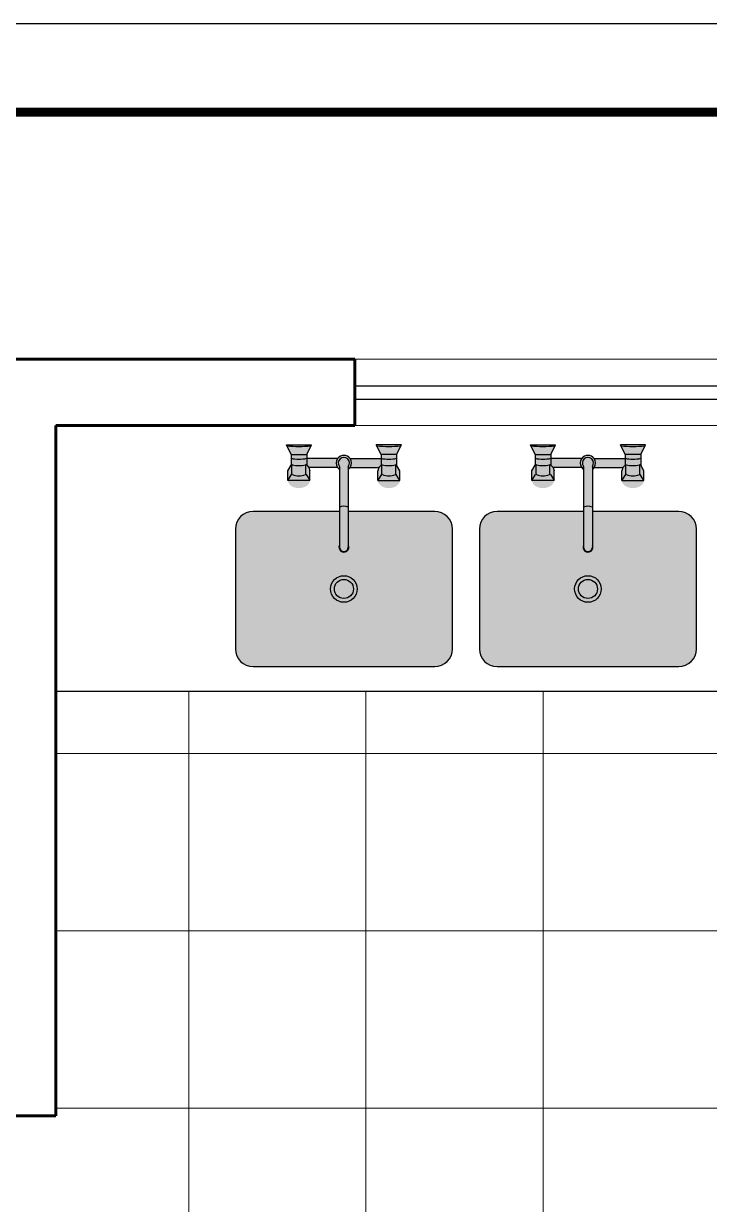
# Model space of a CAD drawing. Header units: millimetres. Extents: x 1127 to 14330, y -137 to 7568.
# Drawn here: x 10421.2 to 10498.6, y 4240.1 to 4373.3 of the extents above; entities that cross this region are included whole.
import ezdxf

# ---------------------------------------------------------------- set-up
doc = ezdxf.new("R2010")
doc.units = ezdxf.units.MM
doc.header["$LTSCALE"] = 0.01
for name, color, linetype, lineweight in [('0.05', 8, 'Continuous', 5), ('0.13', 6, 'Continuous', 13), ('0.60', 4, 'Continuous', 60)]:
    doc.layers.add(name, color=color, linetype=linetype, lineweight=lineweight)
doc.layers.add('HAC_MOB', color=61, linetype='Continuous')
doc.layers.add('LAY', color=8, linetype='Continuous')

# ---------------------------------------------------------------- blocks, each defined once
blk = doc.blocks.new('-Cuba Cozinha 2')
at = {"layer": 'HAC_MOB'}
h = blk.add_hatch(color=254, dxfattribs=at)
h.set_gradient(color1=(208, 202, 200), one_color=1, tint=1, name='CYLINDER')
h.paths.add_polyline_path([(-7.65948349650489, -5.664290036693274), (-7.687862036819752, -5.512033260014505), (-7.73492031862861, -5.362095596743529), (-7.800301320295148, -5.215614593535065), (-7.883509009432601, -5.073701572058781), (-7.963829168260872, -4.962481004004076), (-8.055105936596192, -4.855546660337495), (-8.156881855232314, -4.753434472579102), (-8.268646845562216, -4.656656204628234), (-8.389840765970348, -4.565696888043021), (-8.389840765970348, -3.073701572102436), (-8.389840765970348, -3.01506062491535, -0.1091802435390776), (-11.91015923398436, -3.015060624902617), (-11.91015923398436, -4.565696888043021), (-12.16748222768138, -4.776515991346969), (-12.37458451595467, -5.01325330913096), (-12.526310750834, -5.270015795591462), (-12.61888404720003, -5.540411923218926), (-12.64999999997735, -5.817710785478994), (-12.64914374801219, -8.024064917926808), (-12.62281411916547, -7.718626666748605), (-12.52199308659829, -7.420999558897165), (-12.34971779743273, -7.140149355669564), (-12.11117789693299, -6.884536428486172), (-11.8135591735504, -6.661860881433313), (-11.81355919611133, -6.661860895617792, -0.259508425050862), (-11.61932888030651, -6.651476917417313, -2.686011176809625e-06), (-11.61936121232611, -6.651461130708412, 0.2310932225649285), (-8.680704940146825, -6.651493430514165, -0.2595583666659516), (-8.48644098122486, -6.661860766254904), (-8.196964816217132, -6.877311546757483), (-7.962839618336147, -7.123954584174498), (-7.790700531969833, -7.394799922034508), (-7.685426135181388, -7.682171557498805), (-7.649999999962802, -7.977925117484119), (-7.649999999962802, -5.817710785480813)])
h.paths.add_polyline_path([(-8.389840765970348, -2.154689034410694), (-11.91015923398436, -2.154689034410694), (-11.91015923398436, -3.015060624902617, 0.1091802435390776), (-8.389840765970348, -3.01506062491535)])
h.paths.add_polyline_path([(-7.419330325644751, -0.2105412039836665, -0.04912480072809544), (-12.88066971094531, -0.2105411968877888), (-11.91015923398436, -2.154689034410694), (-8.389840798522982, -2.154689034410694)])
h.paths.add_polyline_path([(-7.314229034743676, 3.339664544910192e-09), (-12.98577099502791, -3.339664544910192e-09), (-12.88066971094577, -0.2105411968877888, 0.04912480072809749), (-7.419330325644751, -0.2105412039836665)])
h = blk.add_hatch(color=254, dxfattribs=at)
h.set_gradient(color1=(208, 202, 200), one_color=1, tint=1, name='CYLINDER')
h.paths.add_polyline_path([(7.659483496596749, -5.664290036693274), (7.687862036912065, -5.512033260014505), (7.734920318720469, -5.362095596743529), (7.800301320387007, -5.215614593535065), (7.88350900952446, -5.073701572058781), (7.963829168352731, -4.962481004004076), (8.055105936688506, -4.855546660335676), (8.156881855324173, -4.753434472579102), (8.26864684565453, -4.656656204628234), (8.389840766062207, -4.565696888043021), (8.389840766062207, -3.073701572102436), (8.389840766062207, -3.01506062491535, 0.1091802435390776), (11.91015923407622, -3.015060624902617), (11.91015923407622, -4.565696888043021), (12.16748222777323, -4.776515991346969), (12.37458451604698, -5.01325330913096), (12.52631075092631, -5.270015795591462), (12.61888404729189, -5.540411923218926), (12.65000000006921, -5.817710785478994), (12.64914374810405, -8.024064917926808), (12.62281411925733, -7.718626666748605), (12.52199308669014, -7.420999558897165), (12.34971779752459, -7.140149355669564), (12.1111778970253, -6.884536428486172), (11.81355917364272, -6.661860881433313), (11.81355919620364, -6.661860895615973, 0.259508425050862), (11.61932888039837, -6.651476917417313, 2.686011176809625e-06), (11.61936121241797, -6.651461130708412, -0.2310932225649285), (8.680704940238684, -6.651493430514165, 0.2595583666659516), (8.486440981317173, -6.661860766254904), (8.196964816308991, -6.877311546755664), (7.962839618428461, -7.123954584174498), (7.790700532061692, -7.394799922032689), (7.685426135273246, -7.682171557498805), (7.650000000054661, -7.977925117484119), (7.650000000054661, -5.817710785480813)])
h.paths.add_polyline_path([(8.389840766062207, -2.154689034410694), (11.91015923407622, -2.154689034410694), (11.91015923407622, -3.015060624902617, -0.1091802435390776), (8.389840766062207, -3.01506062491535)])
h.paths.add_polyline_path([(7.41933032573661, -0.2105412039836665, 0.04912480072809544), (12.88066971103717, -0.2105411968877888), (11.91015923407622, -2.154689034410694), (8.389840798614841, -2.154689034410694)])
h.paths.add_polyline_path([(7.314229034835535, 3.339664544910192e-09), (12.98577099511976, -3.339664544910192e-09), (12.88066971103763, -0.2105411968877888, -0.04912480072809749), (7.41933032573661, -0.2105412039836665)])
h = blk.add_hatch(color=254, dxfattribs=at)
h.set_gradient(color1=(208, 202, 200), one_color=1, tint=1, name='SPHERICAL')
edge = h.paths.add_edge_path()
edge.add_arc((4.592948243953288e-11, -4.07370157213154), 1.264687934917674, 322.2518082959509, 577.7481917040491)
edge.add_line((-0.9999999999540705, -4.847933819410173), (-0.9999999999540705, -5.479864833039528))
edge.add_arc((4.592948243953288e-11, -4.07370157213154), 1.725484023791068, 215.4186991826821, 234.5812755641855, ccw=False)
edge.add_arc((4.592948243953288e-11, -4.07370157213154), 1.725484023791068, 144.5813008361754, 215.4186991826821, ccw=False)
edge.add_arc((4.592948243953288e-11, -4.07370157213154), 1.725484023791068, 35.41869916382461, 144.5813008361754, ccw=False)
edge.add_arc((4.592948243953288e-11, -4.07370157213154), 1.725484023791068, -35.418699182682076, 35.41869916382461, ccw=False)
edge.add_arc((4.592948243953288e-11, -4.07370157213154), 1.725484023791068, 305.4187244358145, 324.58130081731787, ccw=False)
edge.add_line((1.000000000045929, -5.479864833039755), (1.000000000045929, -4.8479338194104))
h = blk.add_hatch(color=254, dxfattribs=at)
h.set_gradient(color1=(208, 202, 200), rotation=90.00000000000003, one_color=1, tint=1, name='CYLINDER')
h.paths.add_polyline_path([(-1.406163260924586, -3.0737015722043), (-8.389840765970348, -3.073701572102436), (-8.389840765970348, -4.565696888043021), (-8.268646845560852, -4.656656204630053), (-8.15688185522913, -4.753434472580921), (-8.055105936593009, -4.855546660337495), (-7.963829168263146, -4.962481004004076), (-7.883509009433965, -5.073701572058781), (-1.406163260603989, -5.07370157250989, -0.3193207629319904)])
h.paths.add_polyline_path([(8.389840766062207, -3.073701572102436), (1.406163261016445, -3.0737015722043, -0.3193207629319906), (1.406163260695848, -5.07370157250989), (7.883509009525824, -5.073701572058781), (7.963829168354096, -4.962481004004076), (8.055105936685777, -4.855546660335676), (8.156881855322354, -4.753434472579102), (8.268646845655894, -4.656656204626415), (8.389840766062207, -4.565696888043021)])
h = blk.add_hatch(color=254, dxfattribs=at)
h.set_gradient(color1=(208, 202, 200), one_color=1, tint=1, name='CYLINDER')
h.paths.add_polyline_path([(1.000000000045929, -5.479864833039755), (1.000000000045929, -4.847933819410173, 2.038920182196428), (-0.9999999999540705, -4.847933819410173), (-0.9999999999540705, -5.479864833039755), (-0.9999999999395186, -14.0582288222613, -0.2257677528489441), (1.000000000060481, -14.05822882269058)])
h.paths.add_polyline_path([(1.000000000075033, -22.57992294409632), (1.000000000060481, -14.05822882269058, 0.2257677528489441), (-0.9999999999395186, -14.0582288222613), (-0.9999999999249667, -22.57992294412543), (-0.9999999999249667, -23.07370157213154, 1), (1.000000000075033, -23.07370157213154)])
h.paths.add_polyline_path([(-0.9999999999249667, -23.07370157213154), (-0.9999999999249667, -22.57992294412543, 1.609044216836629), (1.000000000075033, -22.57992294410724), (1.000000000075033, -23.07370157213154, -1)])
h = blk.add_hatch(color=254, dxfattribs=at)
h.set_gradient(color1=(208, 202, 200), one_color=1, tint=1, name='SPHERICAL')
h.paths.add_polyline_path([(-8.447572998060423, -7.819864384326138), (-8.672633596140258, -7.642393699912645), (-8.958177748380876, -7.493420896607859), (-9.292515243648722, -7.379044938534207), (-9.661958265566682, -7.303948390814185), (-10.0513817734427, -7.271205714954704), (-10.44484272310774, -7.282157399931748), (-10.82623277704852, -7.336355082523369), (-11.17993778161781, -7.431579903153761), (-11.49147701241372, -7.56393334655877), (-11.74809601669858, -7.727996847206668), (-11.93928878228871, -7.917053626057168), (-12.05722785492026, -8.123363676386361), (-12.0970847950498, -8.338480640501075), (-12.05722785492026, -8.553597604615788), (-11.93928878228826, -8.759907654959534), (-11.74809601669904, -8.948964433810033), (-11.49147701241463, -9.11302793444338), (-11.17993778161826, -9.245381377848389), (-10.82623277704715, -9.340606198493333), (-10.44484272310956, -9.394803881084954), (-10.05138177344406, -9.405755566047446), (-9.661958265567137, -9.373012890202517), (-9.292515243648722, -9.297916342482495), (-8.958177748381786, -9.183540384394291), (-8.672633596140713, -9.034567581104056), (-8.447572998059968, -8.857096896688745), (-8.292209961449316, -8.658394001795386), (-8.21290506730793, -8.446593816297536), (-8.21290506730793, -8.230367464719166), (-8.292209961448862, -8.018567279206763)], flags=0)
h.paths.add_polyline_path([(-12.0970847950498, -8.338480640501075), (-12.05722785492026, -8.123363676386361), (-11.93928878228826, -7.917053626057168), (-11.74809601669904, -7.727996847206668), (-11.49147701241372, -7.56393334655877), (-11.17993778161826, -7.431579903153761), (-10.82623277704761, -7.336355082523369), (-10.44484272310865, -7.282157399931748), (-10.05138177344406, -7.271205714954704), (-9.661958265567137, -7.303948390814185), (-9.292515243648722, -7.379044938534207), (-8.958177748381331, -7.493420896607859), (-8.672633596140713, -7.642393699912645), (-8.447572998059968, -7.819864384327957), (-8.292209961449316, -8.018567279206763), (-8.21290506730793, -8.230367464719166), (-8.21290506730793, -8.446593816297536), (-8.292209961449316, -8.658394001795386), (-8.447572998059968, -8.857096896688745), (-8.672633596140713, -9.034567581104056), (-8.958177748381331, -9.183540384394291), (-9.292515243648722, -9.297916342482495), (-9.661958265567137, -9.373012890202517), (-10.05138177344406, -9.405755566047446), (-10.44484272310865, -9.394803881084954), (-10.82623277704761, -9.340606198493333), (-11.17993778161826, -9.245381377848389), (-11.49147701241372, -9.11302793444338), (-11.74809601669904, -8.948964433810033), (-11.93928878228826, -8.759907654959534), (-12.05722785492026, -8.553597604615788)], flags=16)
edge = h.paths.add_edge_path()
edge.add_line((-12.64914374801219, -8.024064917924989), (-12.62281411916547, -7.718626666748605))
edge.add_line((-12.62281411916547, -7.718626666748605), (-12.52199308659829, -7.420999558897165))
edge.add_line((-12.52199308659829, -7.420999558897165), (-12.34971779743273, -7.140149355669564))
edge.add_line((-12.34971779743273, -7.140149355669564), (-12.11117789693299, -6.884536428486172))
edge.add_line((-12.11117789693299, -6.884536428486172), (-11.81355919495172, -6.661860897445877))
edge.add_line((-11.81355919495172, -6.661860897445877), (-12.64914374801219, -8.024064917924989))
edge.add_line((-7.650856251942514, -8.024064917954092), (-7.703830409196144, -8.341819580025913))
edge.add_line((-7.703830409196144, -8.341819580025913), (-7.837360639282906, -8.647590645814489))
edge.add_line((-7.837360639282906, -8.647590645814489), (-8.047049589321887, -8.93130861059035))
edge.add_line((-8.047049589321887, -8.93130861059035), (-8.325991884293671, -9.183630211664422))
edge.add_line((-8.325991884293671, -9.183630211664422), (-8.665001531580401, -9.396246116237307))
edge.add_line((-8.665001531580401, -9.396246116237307), (-9.052914429584689, -9.562154560240742))
edge.add_line((-9.052914429584689, -9.562154560240742), (-9.476956018535475, -9.675891927116027))
edge.add_line((-9.476956018535475, -9.675891927116027), (-9.923161966069074, -9.733712672976253))
edge.add_line((-9.923161966069074, -9.733712672976253), (-10.37683803392929, -9.733712672961701))
edge.add_line((-10.37683803392929, -9.733712672961701), (-10.82304398143378, -9.675891927116027))
edge.add_line((-10.82304398143378, -9.675891927116027), (-11.24708557038457, -9.562154560240742))
edge.add_line((-11.24708557038457, -9.562154560240742), (-11.63499846838886, -9.396246116208204))
edge.add_line((-11.63499846838886, -9.396246116208204), (-11.97400811567559, -9.18363021164987))
edge.add_line((-11.97400811567559, -9.18363021164987), (-12.25295041064737, -8.931308610561246))
edge.add_line((-12.25295041064737, -8.931308610561246), (-12.46263936065725, -8.647590645785385))
edge.add_line((-12.46263936065725, -8.647590645785385), (-12.59616959075856, -8.341819579996809))
edge.add_line((-12.59616959075856, -8.341819579996809), (-12.64914374801219, -8.024064917924989))
edge.add_line((-12.64914374801219, -8.024064917924989), (-7.650856251942514, -8.024064917954092))
edge.add_line((-8.486440804901122, -6.661860897489532), (-8.196964816217132, -6.877311546755664))
edge.add_line((-8.196964816217132, -6.877311546755664), (-7.962839618337512, -7.123954584174498))
edge.add_line((-7.962839618337512, -7.123954584174498), (-7.790700531969833, -7.394799922032689))
edge.add_line((-7.790700531969833, -7.394799922032689), (-7.685426135181388, -7.682171557498805))
edge.add_line((-7.685426135181388, -7.682171557498805), (-7.649999999962802, -7.977925117484119))
edge.add_line((-7.649999999962802, -7.977925117484119), (-8.486440804901122, -6.661860897489532))
edge.add_arc((-10.14999999990459, -3.642172189407574), 3.348856865379612, 243.9748896302511, 296.0251103671385)
edge.add_arc((-11.70711421288206, -6.831181495501369), 0.2, 63.97488952223323, 122.1559070684796)
edge.add_arc((-8.592885781921268, -6.831181480891246), 0.2, 57.8440919251962, 116.0251136294696)
h = blk.add_hatch(color=254, dxfattribs=at)
h.set_gradient(color1=(208, 202, 200), one_color=1, tint=1, name='SPHERICAL')
h.paths.add_polyline_path([(-8.447572998060423, -7.819864384327957), (-8.672633596140713, -7.642393699912645), (-8.958177748380422, -7.493420896607859), (-9.292515243649632, -7.379044938534207), (-9.661958265567137, -7.303948390814185), (-10.05138177344315, -7.271205714954704), (-10.44484272311001, -7.282157399931748), (-10.82623277704806, -7.336355082523369), (-11.17993778161826, -7.431579903153761), (-11.49147701241372, -7.56393334655877), (-11.74809601669858, -7.727996847206668), (-11.93928878228826, -7.917053626057168), (-12.05722785492026, -8.123363676386361), (-12.0970847950498, -8.338480640501075), (-12.05722785492026, -8.553597604615788), (-11.93928878228826, -8.759907654959534), (-11.74809601669904, -8.948964433810033), (-11.49147701241463, -9.11302793444338), (-11.17993778161826, -9.245381377848389), (-10.82623277704715, -9.340606198493333), (-10.44484272310956, -9.394803881084954), (-10.05138177344406, -9.405755566047446), (-9.661958265567137, -9.373012890202517), (-9.292515243648722, -9.297916342482495), (-8.958177748381786, -9.183540384394291), (-8.672633596140713, -9.034567581104056), (-8.447572998059968, -8.857096896688745), (-8.292209961449316, -8.658394001795386), (-8.21290506730793, -8.446593816297536), (-8.21290506730793, -8.230367464719166), (-8.292209961448862, -8.018567279206763)], flags=16)
h.paths.add_polyline_path([(-8.196964816215768, -6.877311546757483), (-8.48644098122486, -6.661860766254904, 0.2593619062765565), (-8.68057261639342, -6.65142882010332, -0.231107632079822), (-11.61939354422702, -6.651445343626619, -4.497549312445638e-05), (-11.6193612107586, -6.651461127656148, 0.2594603859686249), (-11.8135591735504, -6.661860881433313), (-12.11117789693253, -6.884536428486172), (-12.34971779743319, -7.140149355669564), (-12.52199308659783, -7.420999558897165), (-12.62281411916547, -7.718626666748605), (-12.64914374801219, -8.024064917924989), (-12.59616959075856, -8.341819579996809), (-12.46263936065679, -8.647590645785385), (-12.25295041064737, -8.931308610561246), (-11.97400811567559, -9.18363021164987), (-11.6349984683884, -9.396246116206385), (-11.24708557038275, -9.562154560242561), (-10.82304398143333, -9.675891927116027), (-10.37683803392929, -9.733712672961701), (-9.923161966069529, -9.733712672976253), (-9.47695601853411, -9.675891927116027), (-9.052914429584234, -9.562154560240742), (-8.665001531580401, -9.396246116237307), (-8.325991884294126, -9.183630211664422), (-8.047049589321432, -8.93130861059035), (-7.837360639282906, -8.647590645814489), (-7.703830409196144, -8.341819580025913), (-7.650856251942059, -8.024064917954092), (-7.649999999962802, -7.977925117484119), (-7.685426135181842, -7.682171557496986), (-7.790700531970288, -7.394799922032689), (-7.962839618337057, -7.123954584174498)])
h.paths.add_polyline_path([(-8.672633596140713, -7.642393699912645), (-8.447572998060423, -7.819864384327957), (-8.292209961449316, -8.018567279206763), (-8.21290506730793, -8.230367464719166), (-8.21290506730793, -8.446593816297536), (-8.292209961449316, -8.658394001795386), (-8.447572998059513, -8.857096896688745), (-8.672633596140713, -9.034567581104056), (-8.958177748380422, -9.183540384394291), (-9.292515243649177, -9.297916342482495), (-9.661958265567591, -9.373012890202517), (-10.05138177344361, -9.405755566047446), (-10.44484272310774, -9.394803881084954), (-10.8262327770467, -9.340606198493333), (-11.17993778161826, -9.245381377848389), (-11.49147701241327, -9.11302793444338), (-11.74809601669904, -8.948964433810033), (-11.93928878228826, -8.759907654959534), (-12.05722785492071, -8.553597604615788), (-12.0970847950498, -8.338480640501075), (-12.05722785492026, -8.123363676386361), (-11.93928878228826, -7.917053626057168), (-11.74809601669858, -7.727996847206668), (-11.49147701241282, -7.56393334655877), (-11.17993778161735, -7.431579903153761), (-10.82623277704579, -7.336355082523369), (-10.44484272310956, -7.282157399931748), (-10.05138177344452, -7.271205714954704), (-9.661958265566227, -7.303948390814185), (-9.292515243648722, -7.379044938534207), (-8.958177748380876, -7.493420896607859)], flags=0)
h = blk.add_hatch(color=254, dxfattribs=at)
h.set_gradient(color1=(208, 202, 200), one_color=1, tint=1, name='SPHERICAL')
h.paths.add_polyline_path([(8.447572998152737, -7.819864384326138), (8.672633596232572, -7.642393699912645), (8.958177748472735, -7.493420896607859), (9.292515243740581, -7.379044938534207), (9.66195826565854, -7.303948390814185), (10.05138177353456, -7.271205714954704), (10.4448427231996, -7.282157399931748), (10.82623277714038, -7.336355082523369), (11.17993778170967, -7.431579903153761), (11.49147701250604, -7.56393334655877), (11.74809601679044, -7.727996847206668), (11.93928878238057, -7.917053626057168), (12.05722785501212, -8.123363676386361), (12.09708479514165, -8.338480640501075), (12.05722785501257, -8.553597604615788), (11.93928878238012, -8.759907654959534), (11.7480960167909, -8.948964433810033), (11.49147701250649, -9.11302793444338), (11.17993778171058, -9.245381377848389), (10.82623277713901, -9.340606198493333), (10.44484272320142, -9.394803881084954), (10.05138177353592, -9.405755566047446), (9.661958265658996, -9.373012890202517), (9.292515243740581, -9.297916342482495), (8.958177748473645, -9.183540384394291), (8.672633596232572, -9.034567581104056), (8.447572998151827, -8.857096896688745), (8.292209961541175, -8.658394001795386), (8.212905067399788, -8.446593816297536), (8.212905067399788, -8.230367464719166), (8.29220996154072, -8.018567279206763)], flags=0)
h.paths.add_polyline_path([(12.09708479514165, -8.338480640501075), (12.05722785501212, -8.123363676386361), (11.93928878238012, -7.917053626057168), (11.7480960167909, -7.727996847206668), (11.49147701250558, -7.56393334655877), (11.17993778171012, -7.431579903153761), (10.82623277713947, -7.336355082523369), (10.44484272320051, -7.282157399931748), (10.05138177353592, -7.271205714954704), (9.661958265658996, -7.303948390814185), (9.292515243740581, -7.379044938534207), (8.95817774847319, -7.493420896607859), (8.672633596232572, -7.642393699912645), (8.447572998151827, -7.819864384327957), (8.292209961541175, -8.018567279206763), (8.212905067399788, -8.230367464719166), (8.212905067399788, -8.446593816297536), (8.292209961541175, -8.658394001795386), (8.447572998151827, -8.857096896688745), (8.672633596232572, -9.034567581104056), (8.95817774847319, -9.183540384394291), (9.292515243740581, -9.297916342482495), (9.661958265658996, -9.373012890202517), (10.05138177353592, -9.405755566047446), (10.44484272320051, -9.394803881084954), (10.82623277713947, -9.340606198493333), (11.17993778171012, -9.245381377848389), (11.49147701250558, -9.11302793444338), (11.7480960167909, -8.948964433810033), (11.93928878238012, -8.759907654959534), (12.05722785501212, -8.553597604615788)], flags=16)
edge = h.paths.add_edge_path()
edge.add_line((12.64914374810405, -8.024064917924989), (12.62281411925733, -7.718626666748605))
edge.add_line((12.62281411925733, -7.718626666748605), (12.52199308669014, -7.420999558897165))
edge.add_line((12.52199308669014, -7.420999558897165), (12.34971779752459, -7.140149355669564))
edge.add_line((12.34971779752459, -7.140149355669564), (12.11117789702485, -6.884536428486172))
edge.add_line((12.11117789702485, -6.884536428486172), (11.81355919504358, -6.661860897445877))
edge.add_line((11.81355919504358, -6.661860897445877), (12.64914374810405, -8.024064917924989))
edge.add_line((7.650856252034373, -8.024064917954092), (7.703830409288003, -8.341819580025913))
edge.add_line((7.703830409288003, -8.341819580025913), (7.837360639374765, -8.647590645814489))
edge.add_line((7.837360639374765, -8.647590645814489), (8.047049589413746, -8.93130861059035))
edge.add_line((8.047049589413746, -8.93130861059035), (8.32599188438553, -9.183630211664422))
edge.add_line((8.32599188438553, -9.183630211664422), (8.66500153167226, -9.396246116237307))
edge.add_line((8.66500153167226, -9.396246116237307), (9.052914429676548, -9.562154560240742))
edge.add_line((9.052914429676548, -9.562154560240742), (9.476956018627334, -9.675891927116027))
edge.add_line((9.476956018627334, -9.675891927116027), (9.923161966160933, -9.733712672976253))
edge.add_line((9.923161966160933, -9.733712672976253), (10.37683803402115, -9.733712672961701))
edge.add_line((10.37683803402115, -9.733712672961701), (10.82304398152564, -9.675891927116027))
edge.add_line((10.82304398152564, -9.675891927116027), (11.24708557047643, -9.562154560240742))
edge.add_line((11.24708557047643, -9.562154560240742), (11.63499846848072, -9.396246116208204))
edge.add_line((11.63499846848072, -9.396246116208204), (11.97400811576745, -9.18363021164987))
edge.add_line((11.97400811576745, -9.18363021164987), (12.25295041073923, -8.931308610561246))
edge.add_line((12.25295041073923, -8.931308610561246), (12.46263936074911, -8.647590645785385))
edge.add_line((12.46263936074911, -8.647590645785385), (12.59616959085042, -8.341819579996809))
edge.add_line((12.59616959085042, -8.341819579996809), (12.64914374810405, -8.024064917924989))
edge.add_line((12.64914374810405, -8.024064917924989), (7.650856252034373, -8.024064917954092))
edge.add_line((8.48644080499298, -6.661860897489532), (8.196964816308991, -6.877311546755664))
edge.add_line((8.196964816308991, -6.877311546755664), (7.962839618429371, -7.123954584174498))
edge.add_line((7.962839618429371, -7.123954584174498), (7.790700532061692, -7.394799922032689))
edge.add_line((7.790700532061692, -7.394799922032689), (7.685426135273246, -7.682171557498805))
edge.add_line((7.685426135273246, -7.682171557498805), (7.650000000054661, -7.977925117484119))
edge.add_line((7.650000000054661, -7.977925117484119), (8.48644080499298, -6.661860897489532))
edge.add_arc((10.14999999999645, -3.642172189407574), 3.348856865379612, 243.9748896328615, 296.0251103697489, ccw=False)
edge.add_arc((11.70711421297392, -6.831181495501369), 0.2, 417.8440929315205, 476.0251104777668, ccw=False)
edge.add_arc((8.592885782013127, -6.831181480891246), 0.2, 423.9748863705304, 482.1559080748038, ccw=False)
h = blk.add_hatch(color=254, dxfattribs=at)
h.set_gradient(color1=(208, 202, 200), one_color=1, tint=1, name='SPHERICAL')
h.paths.add_polyline_path([(8.447572998152282, -7.819864384327957), (8.672633596232572, -7.642393699912645), (8.958177748472735, -7.493420896607859), (9.29251524374149, -7.379044938534207), (9.66195826565945, -7.303948390814185), (10.05138177353547, -7.271205714954704), (10.44484272320233, -7.282157399931748), (10.82623277713992, -7.336355082523369), (11.17993778171012, -7.431579903153761), (11.49147701250558, -7.56393334655877), (11.7480960167909, -7.727996847206668), (11.93928878238012, -7.917053626057168), (12.05722785501212, -8.123363676386361), (12.09708479514165, -8.338480640501075), (12.05722785501257, -8.553597604615788), (11.93928878238012, -8.759907654959534), (11.7480960167909, -8.948964433810033), (11.49147701250649, -9.11302793444338), (11.17993778171058, -9.245381377848389), (10.82623277713901, -9.340606198493333), (10.44484272320142, -9.394803881084954), (10.05138177353592, -9.405755566047446), (9.661958265658996, -9.373012890202517), (9.292515243740581, -9.297916342482495), (8.958177748473645, -9.183540384394291), (8.672633596232572, -9.034567581104056), (8.447572998151827, -8.857096896688745), (8.292209961541175, -8.658394001795386), (8.212905067399788, -8.446593816297536), (8.212905067399788, -8.230367464719166), (8.29220996154072, -8.018567279206763)], flags=16)
h.paths.add_polyline_path([(8.196964816307627, -6.877311546757483), (8.486440981317173, -6.661860766254904, -0.2593619062765565), (8.680572616485733, -6.65142882010332, 0.231107632079822), (11.61939354431888, -6.651445343626619, 4.497549312445638e-05), (11.61936121085046, -6.651461127656148, -0.2594603859686249), (11.81355917364272, -6.661860881433313), (12.11117789702485, -6.884536428486172), (12.34971779752505, -7.140149355669564), (12.52199308669014, -7.420999558897165), (12.62281411925733, -7.718626666748605), (12.64914374810405, -8.024064917924989), (12.59616959085042, -8.341819579996809), (12.46263936074911, -8.647590645785385), (12.25295041073923, -8.931308610559427), (11.97400811576745, -9.18363021164987), (11.63499846848026, -9.396246116206385), (11.24708557047461, -9.562154560240742), (10.82304398152519, -9.675891927116027), (10.37683803402115, -9.733712672961701), (9.923161966161388, -9.733712672976253), (9.47695601862597, -9.675891927116027), (9.052914429676093, -9.562154560240742), (8.665001531672715, -9.396246116237307), (8.325991884385985, -9.183630211664422), (8.047049589413291, -8.93130861059035), (7.837360639374765, -8.647590645814489), (7.703830409288003, -8.341819580025913), (7.650856252034373, -8.024064917954092), (7.650000000054661, -7.977925117484119), (7.685426135273701, -7.682171557496986), (7.790700532062147, -7.394799922032689), (7.962839618428916, -7.123954584174498)])
h.paths.add_polyline_path([(8.672633596232572, -7.642393699912645), (8.447572998152282, -7.819864384327957), (8.292209961541175, -8.018567279206763), (8.212905067399788, -8.230367464719166), (8.212905067399788, -8.446593816297536), (8.292209961541175, -8.658394001795386), (8.447572998151372, -8.857096896688745), (8.672633596232572, -9.034567581104056), (8.95817774847228, -9.183540384394291), (9.292515243741036, -9.297916342482495), (9.66195826565945, -9.373012890202517), (10.05138177353547, -9.405755566047446), (10.44484272320005, -9.394803881084954), (10.82623277713856, -9.340606198493333), (11.17993778171012, -9.245381377848389), (11.49147701250513, -9.11302793444338), (11.74809601679135, -8.948964433810033), (11.93928878238012, -8.759907654959534), (12.05722785501257, -8.553597604615788), (12.09708479514165, -8.338480640501075), (12.05722785501212, -8.123363676386361), (11.93928878238012, -7.917053626057168), (11.74809601679044, -7.727996847206668), (11.49147701250467, -7.56393334655877), (11.17993778170967, -7.431579903153761), (10.82623277713765, -7.336355082523369), (10.44484272320142, -7.282157399931748), (10.05138177353638, -7.271205714954704), (9.661958265658086, -7.303948390814185), (9.292515243740581, -7.379044938534207), (8.958177748472735, -7.493420896607859)], flags=0)
h = blk.add_hatch(color=254, dxfattribs=at)
h.set_gradient(color1=(227, 224, 222), one_color=1, tint=1, name='SPHERICAL')
h.paths.add_polyline_path([(-0.9999999999376996, -15), (-20.5, -15, 0.4142135623730951), (-24.5, -19), (-24.50000000000045, -32.50000000001091), (-3, -32.50000000001091, -1), (3, -32.50000000001091, -1), (-3, -32.50000000001091), (-24.5, -32.50000000001091), (-24.5, -46, 0.4142135623730951), (-20.5, -50), (20.5, -50, 0.4142135623730951), (24.5, -46), (24.5, -19, 0.414213562373096), (20.5, -15), (1.0000000000623, -15), (1.000000000075033, -22.57992294406722, -1.609044216836629), (-0.9999999999249667, -22.57992294412543)])
h = blk.add_hatch(color=254, dxfattribs=at)
h.set_gradient(color1=(208, 202, 200), one_color=1, tint=1, name='SPHERICAL')
h.paths.add_polyline_path([(2.153550794136208, -32.50000000001091, -0.105427380452072), (1.966245139102284, -33.37844241467428), (2.868508135620232, -33.37844241467428, 0.07442914697054065), (3, -32.50000000001091, 1), (-3, -32.50000000001091, 0.07442914697054065), (-2.868508135620232, -33.37844241467428), (-1.966245139102739, -33.37844241467428, -0.105427380452072), (-2.153550794136208, -32.50000000001091, -1)])
h.paths.add_polyline_path([(-1.966245139102739, -33.37844241467428), (-2.868508135620232, -33.37844241467428, 0.7396031264444627), (2.868508135620232, -33.37844241467428), (1.966245139102284, -33.37844241467428, -0.6484991897064307)])
h = blk.add_hatch(color=9, dxfattribs=at)
h.set_gradient(color1=(199, 191, 189), one_color=1, tint=1, name='SPHERICAL')
h.paths.add_polyline_path([(0, -30.3464492058738, 0.4142135623731105), (-2.153550794136208, -32.50000000001091, 0.4142135623730951), (0, -34.65355079414621)])
h.paths.add_polyline_path([(0, -30.3464492058738), (0, -34.65355079414621, 0.4142135623730951), (2.153550794136208, -32.50000000001091, 0.4142135623730951)])
for p, q in [((-12.98577099502791, -3.339664544910192e-09), (-7.314229034743676, 3.339664544910192e-09)), ((-8.389840798522982, -2.154689034410694), (-7.314229034743676, 3.339664544910192e-09)), ((8.389840798614841, -2.154689034410694), (7.314229034835535, 3.339664544910192e-09)), ((12.98577099511976, -3.339664544910192e-09), (7.314229034835535, 3.339664544910192e-09)), ((-11.91015923398436, -2.154689034410694), (-12.98577099502791, -3.339664544910192e-09)), ((-11.91015923398436, -2.154689034410694), (-11.91015923398436, -4.565696888043021)), ((-11.91015923398436, -2.154689034410694), (-8.389840765970348, -2.154689034410694)), ((-8.389840765970348, -2.154689034410694), (-8.389840765970348, -3.073701572102436)), ((8.389840766062207, -2.154689034410694), (8.389840766062207, -3.073701572102436)), ((11.91015923407622, -2.154689034410694), (8.389840766062207, -2.154689034410694)), ((11.91015923407622, -2.154689034410694), (12.98577099511976, -3.339664544910192e-09)), ((11.91015923407622, -2.154689034410694), (11.91015923407622, -4.565696888043021)), ((-11.714817742582, -6.602947043611493), (-11.714817742582, -4.460674115987786)), ((-8.585182257358156, -6.602947043611493), (-8.585182257358156, -4.460674172696599)), ((-1.406164573998012, -3.0737015722043), (-8.389840765970348, -3.073701572102436)), ((-8.389840765970348, -3.073701572102436), (-8.389840765970348, -4.565696888043021)), ((-1.406164573648766, -5.07370157250989), (-7.883509009433965, -5.073701572058781)), ((-0.9999999999540705, -4.847933819410173), (-0.9999999999540705, -5.479864833039755)), ((1.000000000045929, -4.847933819410173), (1.000000000045929, -5.479864833039755)), ((1.406164574089871, -3.0737015722043), (8.389840766062207, -3.073701572102436)), ((1.406164573755177, -5.07370157250989), (7.883509009525824, -5.073701572058781)), ((8.389840766062207, -3.073701572102436), (8.389840766062207, -4.565696888043021)), ((8.585182257450015, -6.602947043611493), (8.585182257450015, -4.460674172696599)), ((11.71481774267386, -6.602947043611493), (11.71481774267386, -4.460674115987786)), ((-12.64914374801219, -8.024064917924989), (-12.64999999997735, -5.817710785478994)), ((-7.650856251942514, -8.024064917954092), (-7.649999999962802, -7.977925117484119)), ((-7.649999999962802, -7.977925117484119), (-7.649999999962802, -5.817710785435338)), ((-0.9999999999540705, -5.479864833039755), (-0.9999999999249667, -22.57992294412543)), ((1.000000000045929, -5.479864833039755), (1.000000000075033, -22.57992294406722)), ((7.650000000054661, -7.977925117484119), (7.650000000054661, -5.817710785435338)), ((7.650856252034373, -8.024064917954092), (7.650000000054661, -7.977925117484119)), ((12.64914374810405, -8.024064917924989), (12.65000000006921, -5.817710785478994)), ((-0.9999999999249667, -22.57992294412543), (-0.9999999999249667, -23.07370157213154)), ((1.000000000075033, -22.57992294409632), (1.000000000075033, -23.07370157213154))]:
    blk.add_line(p, q)
blk.add_lwpolyline([(-0.9999999999376996, -15), (-20.5, -15, 0.4142135623730951), (-24.5, -19), (-24.5, -46, 0.4142135623730951), (-20.5, -50), (20.5, -50, 0.4142135623730951), (24.5, -46), (24.5, -19, 0.414213562373096), (20.5, -15), (1.0000000000623, -15)], format="xyb")
at = {"linetype": 'Continuous'}
for points in [[(-12.64999999997735, -5.817710785478994, 0), (-11.91015923398436, -4.565696888043021, 0)], [(-11.91015923398436, -4.565696888043021, 0), (-11.79224772240332, -4.488401377260743, 0)], [(-8.507752277522286, -4.488401377275295, 0), (-8.389840765970348, -4.565696888043021, 0)], [(-8.389840765970348, -4.565696888043021, 0), (-7.883509009433965, -5.073701572058781, 0)], [(-7.883509009433965, -5.073701572058781, 0), (-7.649999999962802, -5.817710785478994, 0)], [(7.883509009525824, -5.073701572058781, 0), (7.650000000054661, -5.817710785478994, 0)], [(8.389840766062207, -4.565696888043021, 0), (7.883509009525824, -5.073701572058781, 0)], [(8.507752277614145, -4.488401377275295, 0), (8.389840766062207, -4.565696888043021, 0)], [(11.91015923407622, -4.565696888043021, 0), (11.79224772249518, -4.488401377260743, 0)], [(12.65000000006921, -5.817710785478994, 0), (11.91015923407622, -4.565696888043021, 0)], [(-12.64914374801219, -8.024064917924989, 0), (-11.81355919495172, -6.661860897445877, 0)], [(-8.486440804901122, -6.661860897489532, 0), (-7.649999999962802, -7.977925117484119, 0)], [(8.48644080499298, -6.661860897489532, 0), (7.650000000054661, -7.977925117484119, 0)], [(12.64914374810405, -8.024064917924989, 0), (11.81355919504358, -6.661860897445877, 0)], [(-7.650856251942514, -8.024064917954092, 0), (-12.64914374801219, -8.024064917924989, 0)], [(-12.0970847950498, -8.338480640501075, 0), (-12.0970847950498, -8.338480640501075, 0)], [(7.650856252034373, -8.024064917954092, 0), (12.64914374810405, -8.024064917924989, 0)], [(12.09708479514165, -8.338480640501075, 0), (12.09708479514165, -8.338480640501075, 0)]]:
    blk.add_polyline3d(points, dxfattribs=at)
for radius in [3, 2.153550794136208]:
    blk.add_circle((0, -32.50000000001091), radius)
for centre, radius, start, end in [((-10.14999998226767, 27.5155754904772), 27.86026029541866, 264.3752341631006, 275.6247656879555), ((4.592948243953288e-11, -4.07370157213154), 1.725484023791068, 35.41869916387206, 144.581300836128), ((10.14999998235953, 27.5155754904772), 27.86026029541866, 264.3752343120445, 275.6247658368993), ((-10.14999999994825, 4.949647579116572), 8.15688281786182, 257.538225390424, 282.4617746092707), ((-11.68754723726079, -4.658806191982876), 0.2, 74.29015692629, 121.5674852074578), ((-10.15000000010832, 0.8163081831371528), 5.486908574116946, 254.3148146105454, 285.6860524733762), ((-8.612452774102621, -4.658806247120083), 0.2, 58.4325202645833, 105.6860476686987), ((4.592948243953288e-11, -4.07370157213154), 1.725484023791068, 144.581300836128, 215.4186991826842), ((4.592948243953288e-11, -4.07370157213154), 1.725484023791068, 215.4186991826842, 234.5812755641659), ((4.592948243953288e-11, -4.07370157213154), 1.264687934917674, 322.2518082959061, 217.748191704094), ((4.592948243953288e-11, -4.07370157213154), 1.725484023791068, 305.4187244358341, 324.5813008173158), ((4.592948243953288e-11, -4.07370157213154), 1.725484023791068, 324.5813008173158, 35.41869916387206), ((10.15000000004011, 4.949647579116572), 8.15688281786182, 257.5382253907518, 282.461774609576), ((8.61245277419448, -4.658806247120083), 0.2, 74.31395233130135, 121.5674797354167), ((10.15000000020018, 0.8163081831371528), 5.486908574116946, 254.3139475266238, 285.6851853894545), ((11.68754723735265, -4.658806191982876), 0.2, 58.43251479254219, 105.70984307371), ((-11.70711421288206, -6.831181495501369), 0.2, 63.97488952221197, 122.1559070684521), ((-10.14999999990459, -3.642172189407574), 3.348856865379612, 243.9748896302558, 296.025110367134), ((-8.592885781921268, -6.831181480891246), 0.2, 57.84409192523099, 116.025113629428), ((8.592885782013127, -6.831181480891246), 0.2, 63.97488637057195, 122.155908074769), ((10.14999999999645, -3.642172189407574), 3.348856865379612, 243.9748896328659, 296.0251103697443), ((11.70711421297392, -6.831181495501369), 0.2, 57.84409293154789, 116.025110477788), ((-3.906279744114727e-10, -16.16001021020202), 2.327549140575504, 64.55550806690582, 115.4444919138873), ((7.503331289626658e-11, -23.07370157216064), 1.115265588782677, 153.7208245561596, 26.27917544546016), ((7.503331289626658e-11, -23.07370157213154), 0.9999999999990905, 180, 0)]:
    blk.add_arc(centre, radius, start, end)

msp = doc.modelspace()

# ---------------------------------------------------------------- hatches: boundary and pattern name
at = {"layer": '0.05'}
h = msp.add_hatch(dxfattribs=at)
h.set_pattern_fill('_USER,_O', color=256, scale=20, angle=-1.272221872585407e-14, double=1, pattern_type=0)
h.set_pattern_definition([(360, (10299.85918080867, 4150.948401659483), (4.898587196589412e-15, 20), []), (90, (10299.85918080867, 4150.948401659483), (-20, 6.123193550411789e-15), [])])
h.paths.add_polyline_path([(10642.35918080867, 4327.948401659496), (10608.60918080867, 4327.948401659496), (10564.73761608162, 4327.948401659496), (10564.73761608162, 4297.948401659496), (10544.43607159211, 4297.948401659496), (10544.43607159211, 4158.448401659483), (10597.35918080867, 4158.448401659483), (10597.35918080867, 4150.948401659483), (10637.35918080867, 4150.948401659483), (10637.35918080867, 4158.448401659483), (10642.35918080867, 4158.448401659483)])
edge = h.paths.add_edge_path(flags=16)
edge.add_arc((10571.23317325756, 4287.975671583454), 0.2499999999999326, 165.0498999938597, 259.9483319824626, ccw=False)
edge.add_line((10570.99163553996, 4288.040166009383), (10571.05613070912, 4288.281706510454))
edge.add_line((10571.05613070912, 4288.281706510454), (10571.05613070912, 4288.500070614755))
edge.add_arc((10571.45477028528, 4290.457802836127), 1.997906144512398, 178.1396176250287, 258.490601106142, ccw=False)
edge.add_line((10569.45791723225, 4290.522663046351), (10569.95791723225, 4290.522663046351))
edge.add_line((10569.95791723225, 4290.522663046351), (10569.95791723225, 4291.022663046351))
edge.add_line((10569.95791723225, 4291.022663046351), (10569.45791723225, 4291.022663046351))
edge.add_line((10569.45791723225, 4291.022663046351), (10569.45791723225, 4324.022663046351))
edge.add_arc((10569.95791723225, 4324.022663046351), 0.5, 90, 180, ccw=False)
edge.add_line((10569.95791723225, 4324.522663046351), (10571.95791723225, 4324.522663046351))
edge.add_line((10571.95791723225, 4324.522663046351), (10571.95791723225, 4325.522663046351))
edge.add_arc((10572.95791723225, 4325.522663046351), 1, 90, 180, ccw=False)
edge.add_line((10572.95791723225, 4326.522663046351), (10600.95791723225, 4326.522663046351))
edge.add_arc((10600.95791723225, 4325.522663046351), 1, 0, 90, ccw=False)
edge.add_line((10601.95791723225, 4325.522663046351), (10601.95791723225, 4324.522663046351))
edge.add_line((10601.95791723225, 4324.522663046351), (10603.95791723225, 4324.522663046351))
edge.add_arc((10603.95791723224, 4324.022663046351), 0.5, 0, 90, ccw=False)
edge.add_line((10604.45791723225, 4324.022663046351), (10604.45791723225, 4291.022663046351))
edge.add_line((10604.45791723225, 4291.022663046351), (10603.95791723225, 4291.022663046351))
edge.add_line((10603.95791723224, 4291.022663046351), (10603.95791723224, 4290.522663046351))
edge.add_line((10603.95791723224, 4290.522663046351), (10604.45791723225, 4290.522663046351))
edge.add_arc((10602.46106417921, 4290.457802836127), 1.997906144512784, -78.4906011060935, 1.86038237495751, ccw=False)
edge.add_line((10602.85970375538, 4288.500070614755), (10602.85970375538, 4288.281706510454))
edge.add_line((10602.85970375538, 4288.281706510454), (10602.99150026123, 4287.78811614581))
edge.add_arc((10586.95791723225, 4359.712700315944), 73.6900372695916, 257.6441606310763, 282.5670178186941, ccw=False)
h.paths.add_polyline_path([(10577.35918080867, 4161.448401659482), (10617.35918080867, 4161.448401659482), (10617.35918080867, 4159.948401659483), (10577.35918080867, 4159.948401659483)], flags=16)
edge = h.paths.add_edge_path(flags=16)
edge.add_line((10608.60548865872, 4290.904134398468), (10608.66261295141, 4291.118070270844))
edge.add_line((10608.66261295141, 4291.118070270844), (10608.66261295141, 4291.311478477513))
edge.add_arc((10609.01569371887, 4293.045469873583), 1.769574013710845, 178.1396176250167, 258.4906011061024, ccw=False)
edge.add_line((10607.24705244333, 4293.102917488353), (10607.68990958618, 4293.102917488353))
edge.add_line((10607.68990958618, 4293.102917488353), (10607.68990958618, 4293.545774631209))
edge.add_line((10607.68990958618, 4293.545774631209), (10607.24705244333, 4293.545774631209))
edge.add_line((10607.24705244333, 4293.545774631209), (10607.24705244333, 4322.774346059781))
edge.add_arc((10607.68990958618, 4322.774346059781), 0.4428571428579744, 90.00000000011772, 180, ccw=False)
edge.add_line((10607.68990958618, 4323.217203202639), (10609.46133815761, 4323.217203202639))
edge.add_line((10609.46133815761, 4323.217203202639), (10609.46133815761, 4324.102917488353))
edge.add_arc((10610.34705244333, 4324.102917488352), 0.8857142857141298, 89.99999999994122, 180, ccw=False)
edge.add_line((10610.34705244333, 4324.988631774067), (10635.14705244332, 4324.988631774067))
edge.add_arc((10635.14705244333, 4324.102917488352), 0.8857142857145845, 0, 90.00000000005878, ccw=False)
edge.add_line((10636.03276672904, 4324.102917488352), (10636.03276672904, 4323.217203202637))
edge.add_line((10636.03276672904, 4323.217203202639), (10637.80419530047, 4323.217203202639))
edge.add_arc((10637.80419530047, 4322.774346059781), 0.4428571428570649, 0, 89.99999999988228, ccw=False)
edge.add_line((10638.24705244333, 4322.774346059781), (10638.24705244333, 4293.545774631209))
edge.add_line((10638.24705244333, 4293.545774631209), (10637.80419530047, 4293.545774631209))
edge.add_line((10637.80419530047, 4293.545774631209), (10637.80419530047, 4293.102917488352))
edge.add_line((10637.80419530047, 4293.102917488353), (10638.24705244333, 4293.102917488353))
edge.add_arc((10636.47841116778, 4293.045469873583), 1.769574013711583, -78.49060110610247, 1.8603823749833168, ccw=False)
edge.add_line((10636.83149193525, 4291.311478477512), (10636.83149193525, 4291.118070270844))
edge.add_line((10636.83149193525, 4291.118070270844), (10636.94822598329, 4290.680890233589))
edge.add_arc((10622.74705244333, 4354.385521927135), 65.26831872449695, 257.6441606310776, 282.5670178186962, ccw=False)
edge.add_arc((10608.81942206574, 4290.847010764071), 0.2214285714288035, 165.0498999937261, 259.9483319825375, ccw=False)
edge = h.paths.add_edge_path()
edge.add_line((10544.43607159211, 4297.948401659496), (10424.85918080867, 4297.948401659496))
edge.add_line((10424.85918080867, 4297.948401659496), (10424.85918080867, 4250.070314372775))
edge.add_line((10424.85918080867, 4250.070314372777), (10424.85918080867, 4215.070314372777))
edge.add_line((10424.85918080867, 4215.070314372777), (10424.85918080867, 4188.448401659483))
edge.add_line((10424.85918080867, 4188.448401659483), (10514.43607159211, 4188.448401659483))
edge.add_line((10514.43607159211, 4188.448401659483), (10519.43607159211, 4188.448401659483))
edge.add_arc((10519.43607159211, 4163.448401659483), 25, 0, 90, ccw=False)
edge.add_line((10544.43607159211, 4163.448401659483), (10544.43607159211, 4297.948401659498))
edge = h.paths.add_edge_path()
edge.add_line((10424.85918080867, 4250.070314372777), (10417.35918080867, 4250.070314372777))
edge.add_line((10417.35918080867, 4250.070314372777), (10417.35918080867, 4255.070314372777))
edge.add_line((10417.35918080867, 4255.070314372777), (10413.40857578688, 4255.070314372777))
edge.add_line((10413.40857578688, 4255.070314372777), (10383.40857578688, 4255.070314372777))
edge.add_line((10383.40857578688, 4255.070314372777), (10299.85918080867, 4255.070314372777))
edge.add_line((10299.85918080867, 4255.070314372777), (10299.85918080867, 4158.448401659483))
edge.add_line((10299.85918080867, 4158.448401659483), (10324.85918080867, 4158.448401659483))
edge.add_line((10324.85918080867, 4158.448401659483), (10324.85918080867, 4164.057703798811))
edge.add_line((10324.85918080867, 4164.057703798811), (10324.85918080864, 4171.823401659425))
edge.add_line((10324.85918080865, 4171.823401659425), (10301.51987796252, 4171.823401659418))
edge.add_line((10301.51987796251, 4171.823401659418), (10301.5198779625, 4204.323401659418))
edge.add_line((10301.51987796251, 4204.323401659418), (10324.85918080858, 4204.323401659425))
edge.add_line((10324.85918080858, 4204.323401659425), (10324.85918080857, 4229.696858016101))
edge.add_line((10324.85918080857, 4229.696858016099), (10348.00604881683, 4229.696858016099))
edge.add_line((10348.00604881683, 4229.696858016099), (10348.00604881683, 4252.204153758234))
edge.add_arc((10349.00604881683, 4252.204153758235), 1, 90, 180, ccw=False)
edge.add_line((10349.00604881683, 4253.204153758235), (10378.00604881683, 4253.204153758235))
edge.add_arc((10378.00604881683, 4252.204153758235), 1, 0, 90, ccw=False)
edge.add_line((10379.00604881683, 4252.204153758235), (10379.00604881683, 4222.03200249902))
edge.add_arc((10378.00604881683, 4222.032002499018), 1, -79.53537655456319, 1.0419398677186109e-10, ccw=False)
edge.add_arc((10363.50604881684, 4300.537487091566), 80.83333333333184, 259.5353765545643, 280.4646234454265, ccw=False)
edge.add_arc((10349.00604881683, 4222.03200249902), 0.9999999999993925, 179.9999999999739, 259.535376554605, ccw=False)
edge.add_line((10348.00604881683, 4222.03200249902), (10348.00604881683, 4229.696858016099))
edge.add_line((10348.00604881683, 4229.696858016099), (10324.85918080857, 4229.696858016099))
edge.add_line((10324.85918080857, 4229.696858016099), (10324.85918080858, 4204.323401659423))
edge.add_line((10324.85918080858, 4204.323401659425), (10327.14487796251, 4204.323401659425))
edge.add_arc((10327.14487796251, 4202.448401659427), 1.874999999998181, 1.3926637620897964e-11, 90, ccw=False)
edge.add_line((10329.01987796251, 4202.448401659427), (10329.01987796252, 4173.698401659423))
edge.add_arc((10327.14487796252, 4173.698401659422), 1.874999999997272, -90, 1.3926637620897964e-11, ccw=False)
edge.add_line((10327.14487796252, 4171.823401659425), (10324.85918080864, 4171.823401659425))
edge.add_line((10324.85918080865, 4171.823401659425), (10324.85918080867, 4158.448401659483))
edge.add_line((10324.85918080867, 4158.448401659483), (10372.35918080867, 4158.448401659483))
edge.add_line((10372.35918080867, 4158.448401659483), (10372.35918080867, 4150.448401659483))
edge.add_line((10372.35918080867, 4150.448401659483), (10412.35918080867, 4150.448401659483))
edge.add_line((10412.35918080867, 4150.448401659483), (10412.35918080867, 4158.448401659483))
edge.add_line((10412.35918080867, 4158.448401659483), (10417.35918080867, 4158.448401659483))
edge.add_line((10417.35918080867, 4158.448401659483), (10417.35918080867, 4215.070314372777))
edge.add_line((10417.35918080867, 4215.070314372777), (10424.85918080867, 4215.070314372777))
edge.add_line((10424.85918080867, 4215.070314372777), (10424.85918080867, 4250.070314372777))
h.paths.add_polyline_path([(10414.35918080867, 4232.570314372777), (10415.85918080867, 4232.570314372777), (10415.85918080867, 4197.570314372777), (10414.35918080867, 4197.570314372777)], flags=16)
h.paths.add_polyline_path([(10392.35918080867, 4161.448401659483), (10392.35918080867, 4159.948401659483), (10352.35918080867, 4159.948401659483), (10352.35918080867, 4161.448401659482)], flags=16)
edge = h.paths.add_edge_path()
edge.add_arc((10411.90857578688, 4264.032814372777), 28.53749999999945, 89.99999999999999, 182.9376014287582)
edge.add_line((10383.40857578688, 4262.570314372784), (10383.40857578688, 4255.070314372777))
edge.add_line((10383.40857578688, 4255.070314372777), (10413.40857578688, 4255.070314372777))
edge.add_line((10413.40857578688, 4255.070314372777), (10413.40857578688, 4256.070314372777))
edge.add_line((10413.40857578688, 4256.070314372777), (10413.40857578688, 4262.570314372777))
edge.add_line((10413.40857578688, 4262.570314372777), (10411.90857578688, 4262.570314372777))
edge.add_line((10411.90857578688, 4262.570314372777), (10411.90857578688, 4292.570314372777))
edge = h.paths.add_edge_path()
edge.add_line((10411.90857578688, 4292.570314372777), (10413.40857578688, 4292.570314372777))
edge.add_line((10413.40857578688, 4292.570314372777), (10413.40857578688, 4262.570314372777))
edge.add_line((10413.40857578688, 4262.570314372777), (10417.35918080867, 4262.570314372777))
edge.add_line((10417.35918080867, 4262.570314372777), (10417.35918080867, 4327.948401659498))
edge.add_line((10417.35918080867, 4327.948401659496), (10407.6091808087, 4327.948401659496))
edge.add_line((10407.6091808087, 4327.948401659496), (10407.60918080867, 4305.448401659496))
edge.add_line((10407.60918080867, 4305.448401659496), (10387.60918080864, 4305.448401659496))
edge.add_line((10387.60918080864, 4305.448401659496), (10387.60918080864, 4327.948401659496))
edge.add_line((10387.60918080864, 4327.948401659496), (10377.89832984727, 4327.948401659496))
edge.add_line((10377.89832984727, 4327.948401659496), (10377.89832984727, 4323.436059267748))
edge.add_line((10377.89832984727, 4323.436059267748), (10377.91225421316, 4323.240727696833))
edge.add_line((10377.91225421317, 4323.240727696833), (10378.00157785339, 4323.240727696833))
edge.add_line((10378.00157785339, 4323.240727696833), (10378.00157785339, 4321.9876920397))
edge.add_line((10378.00157785339, 4321.9876920397), (10377.89832984727, 4304.050955354982))
edge.add_line((10377.89832984727, 4304.050955354982), (10377.86105564812, 4303.081826177015))
edge.add_line((10377.86105564812, 4303.081826177015), (10377.71195885151, 4302.187245397354))
edge.add_line((10377.71195885151, 4302.187245397354), (10377.48831365659, 4301.292664617693))
edge.add_line((10377.48831365659, 4301.292664617693), (10376.92106811677, 4299.843037127019))
edge.add_line((10376.92106811676, 4299.843037127017), (10376.29553928371, 4298.832567473624))
edge.add_line((10376.29553928371, 4298.832567473624), (10375.77370049557, 4298.124357689727))
edge.add_line((10375.77370049557, 4298.124357689727), (10375.17731330913, 4297.45342210498))
edge.add_line((10375.17731330914, 4297.45342210498), (10374.50637772439, 4296.857034918539))
edge.add_line((10374.50637772439, 4296.857034918539), (10373.79816794049, 4296.335196130403))
edge.add_line((10373.79816794049, 4296.335196130403), (10373.01540975829, 4295.850631541422))
edge.add_line((10373.01540975829, 4295.850631541422), (10372.19537737693, 4295.477889549897))
edge.add_line((10372.19537737693, 4295.477889549897), (10371.33807079643, 4295.142421757524))
edge.add_line((10371.33807079642, 4295.142421757524), (10370.44046987549, 4294.858844808081))
edge.add_line((10370.44046987549, 4294.858844808081), (10369.63891342904, 4294.734763118637))
edge.add_line((10369.63891342904, 4294.734763118637), (10368.89531164666, 4294.732273420252))
edge.add_line((10368.89531164666, 4294.732273420252), (10368.15170986428, 4294.734763118637))
edge.add_line((10368.15170986428, 4294.734763118637), (10367.35015341783, 4294.858844808081))
edge.add_line((10367.35015341783, 4294.858844808081), (10366.4525524969, 4295.142421757524))
edge.add_line((10366.4525524969, 4295.142421757524), (10365.00292500623, 4295.709667297353))
edge.add_line((10365.00292500622, 4295.709667297353), (10363.99245535283, 4296.335196130405))
edge.add_line((10363.99245535283, 4296.335196130403), (10363.28424556894, 4296.857034918539))
edge.add_line((10363.28424556893, 4296.857034918539), (10362.61330998418, 4297.45342210498))
edge.add_line((10362.61330998419, 4297.45342210498), (10362.01692279774, 4298.124357689727))
edge.add_line((10362.01692279774, 4298.124357689727), (10361.49508400961, 4298.832567473624))
edge.add_line((10361.49508400961, 4298.832567473624), (10361.01051942062, 4299.615325655828))
edge.add_line((10361.01051942062, 4299.615325655828), (10360.6377774291, 4300.435358037183))
edge.add_line((10360.6377774291, 4300.435358037183), (10360.30230963673, 4301.292664617693))
edge.add_line((10360.30230963673, 4301.292664617693), (10360.07866444181, 4302.187245397354))
edge.add_line((10360.07866444181, 4302.187245397354), (10359.9295676452, 4303.081826177015))
edge.add_line((10359.92956764521, 4303.081826177015), (10359.89229344605, 4304.050955354982))
edge.add_line((10359.89229344605, 4304.050955354982), (10359.89229344605, 4327.948401659498))
edge.add_line((10359.89229344605, 4327.948401659496), (10346.3591808087, 4327.948401659496))
edge.add_line((10346.3591808087, 4327.948401659496), (10346.3591808087, 4262.570314372775))
edge.add_line((10346.3591808087, 4262.570314372777), (10347.35918080873, 4262.570314372777))
edge.add_line((10347.35918080873, 4262.570314372777), (10383.40857578688, 4262.570314372777))
edge.add_arc((10411.90857578688, 4264.032814372775), 28.53750000000001, 90, 182.9376014287718, ccw=False)
edge = h.paths.add_edge_path()
edge.add_line((10344.8591808087, 4327.948401659496), (10323.3591808087, 4327.948401659496))
edge.add_line((10323.3591808087, 4327.948401659496), (10323.3591808087, 4327.448401659496))
edge.add_line((10323.3591808087, 4327.448401659498), (10323.21408050671, 4320.120836410886))
edge.add_arc((10322.35918080867, 4315.448401659496), 4.749999999968138, -260.91527971184735, 79.63147015069262, ccw=False)
edge.add_line((10321.60918080861, 4320.138817419278), (10321.60918080861, 4327.4484016597))
edge.add_line((10321.60918080861, 4327.448401659702), (10321.35918080864, 4327.448401659498))
edge.add_line((10321.35918080864, 4327.448401659498), (10299.85918080867, 4327.948401659498))
edge.add_line((10299.85918080867, 4327.948401659496), (10299.85918080867, 4262.570314372775))
edge.add_line((10299.85918080867, 4262.570314372777), (10344.8591808087, 4262.570314372777))
edge.add_line((10344.8591808087, 4262.570314372777), (10344.8591808087, 4327.948401659498))

# ---------------------------------------------------------------- linework, layer by layer
msp.add_line((10233.88900676805, 4373.302053885698), (11074.88900676805, 4373.302053885698))
at = {"color": 7, "lineweight": 30}
for p, q in [((10458.60918080867, 4332.448401659498), (10608.60918080867, 4332.448401659498)), ((10458.60918080867, 4332.448401659498), (10608.60918080867, 4332.448401659498)), ((10458.60918080867, 4330.948401659498), (10608.60918080867, 4330.948401659498)), ((10458.60918080867, 4330.948401659498), (10608.60918080867, 4330.948401659498))]:
    msp.add_line(p, q, dxfattribs=at)
at = {"const_width": 1}
msp.add_lwpolyline([(10258.88900676805, 3789.302053885698), (10258.88900676805, 4363.302053885698), (11064.88900676805, 4363.302053885698), (11064.88900676805, 3789.302053885698)], close=True, dxfattribs=at)
at = {"layer": '0.05', "lineweight": 25}
msp.add_line((10564.73761608162, 4297.948401659496), (10424.85918080867, 4297.948401659496), dxfattribs=at)
msp.add_line((10564.73761608162, 4297.948401659496), (10424.85918080867, 4297.948401659496), dxfattribs=at)
at = {"layer": '0.13'}
for p, q in [((10458.60918080867, 4335.448401659496), (10608.60918080867, 4335.448401659496)), ((10458.60918080867, 4335.448401659496), (10608.60918080867, 4335.448401659496)), ((10458.60918080867, 4327.948401659496), (10608.60918080867, 4327.948401659496)), ((10458.60918080867, 4327.948401659496), (10608.60918080867, 4327.948401659496))]:
    msp.add_line(p, q, dxfattribs=at)
at = {"layer": '0.60'}
for p, q in [((10292.35918080867, 4335.448401659496), (10458.60918080867, 4335.448401659496)), ((10378.60918080867, 4335.448401659496), (10458.60918080867, 4335.448401659496)), ((10458.60918080867, 4327.948401659496), (10458.60918080867, 4335.448401659496)), ((10458.60918080867, 4327.948401659496), (10458.60918080867, 4335.448401659496)), ((10424.85918080867, 4327.948401659496), (10458.60918080867, 4327.948401659496)), ((10424.85918080867, 4327.948401659496), (10424.85918080867, 4250.070314372777)), ((10424.85918080867, 4327.948401659496), (10458.60918080867, 4327.948401659496)), ((10424.85918080867, 4327.948401659496), (10424.85918080867, 4250.070314372777)), ((10417.35918080867, 4250.070314372777), (10424.85918080867, 4250.070314372777)), ((10417.35918080867, 4250.070314372777), (10424.85918080867, 4250.070314372777))]:
    msp.add_line(p, q, dxfattribs=at)

# ---------------------------------------------------------------- block references
at = {"layer": 'LAY', "xscale": 0.500000000001819, "yscale": 0.5, "zscale": 0.5}
for p in [(10457.3803507767, 4325.771205104094), (10457.3803507767, 4325.771205104094), (10484.92374029424, 4325.771205104094), (10484.92374029424, 4325.771205104094)]:
    msp.add_blockref('-Cuba Cozinha 2', p, dxfattribs=at)

doc.saveas('drawing.dxf')
